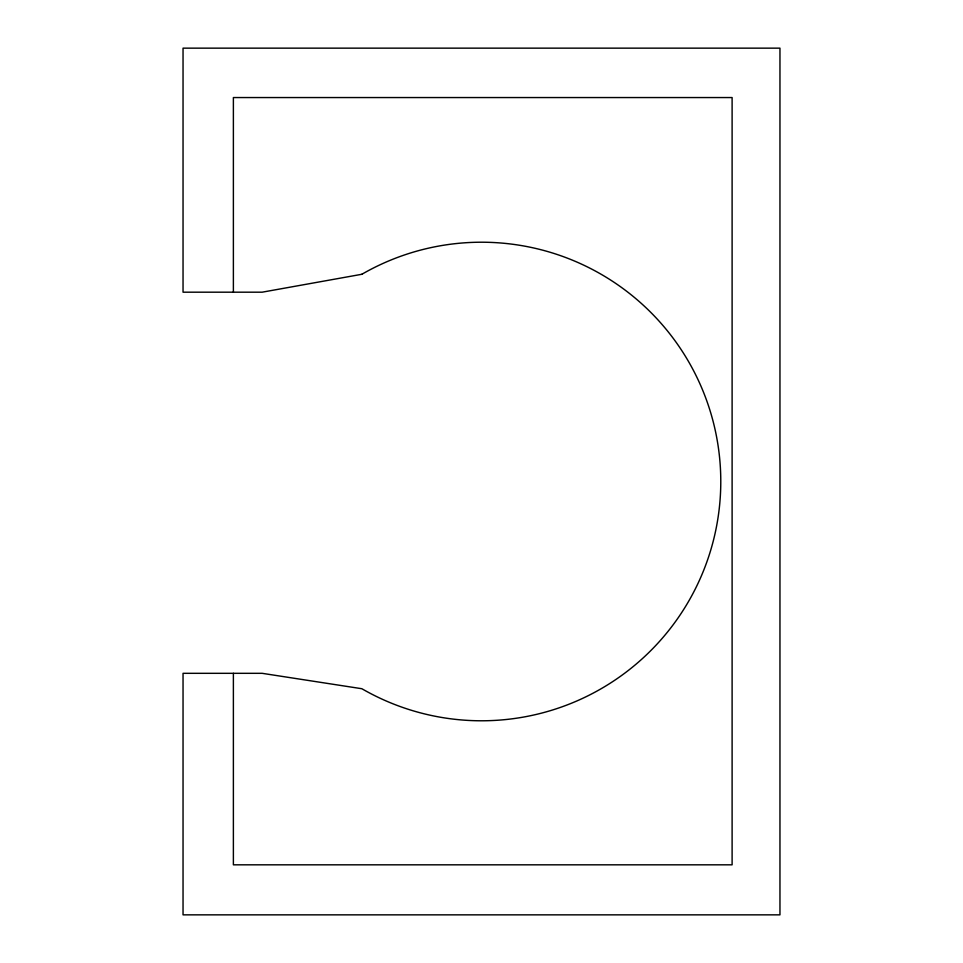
<?xml version="1.0" encoding="UTF-8"?>
<svg xmlns="http://www.w3.org/2000/svg" width="963" height="963" viewBox="0 0 963 963"><rect width="100%" height="100%" fill="white"/><g stroke="black" fill="none" stroke-linecap="round" stroke-linejoin="round"><path stroke-width="1.44" d="M233.383 292.186L233.383 97.552L732.109 97.552L732.109 864.822L233.383 864.822L233.383 673.318M361.859 274.274L262.153 292.186L183.042 292.186L183.042 48.15L779.958 48.15L779.958 914.85L183.042 914.85L183.042 673.318L262.153 673.318L361.859 688.726A239.281 239.281 0 0 0 720.781 481.5A239.281 239.281 0 0 0 361.859 274.274"/></g></svg>
